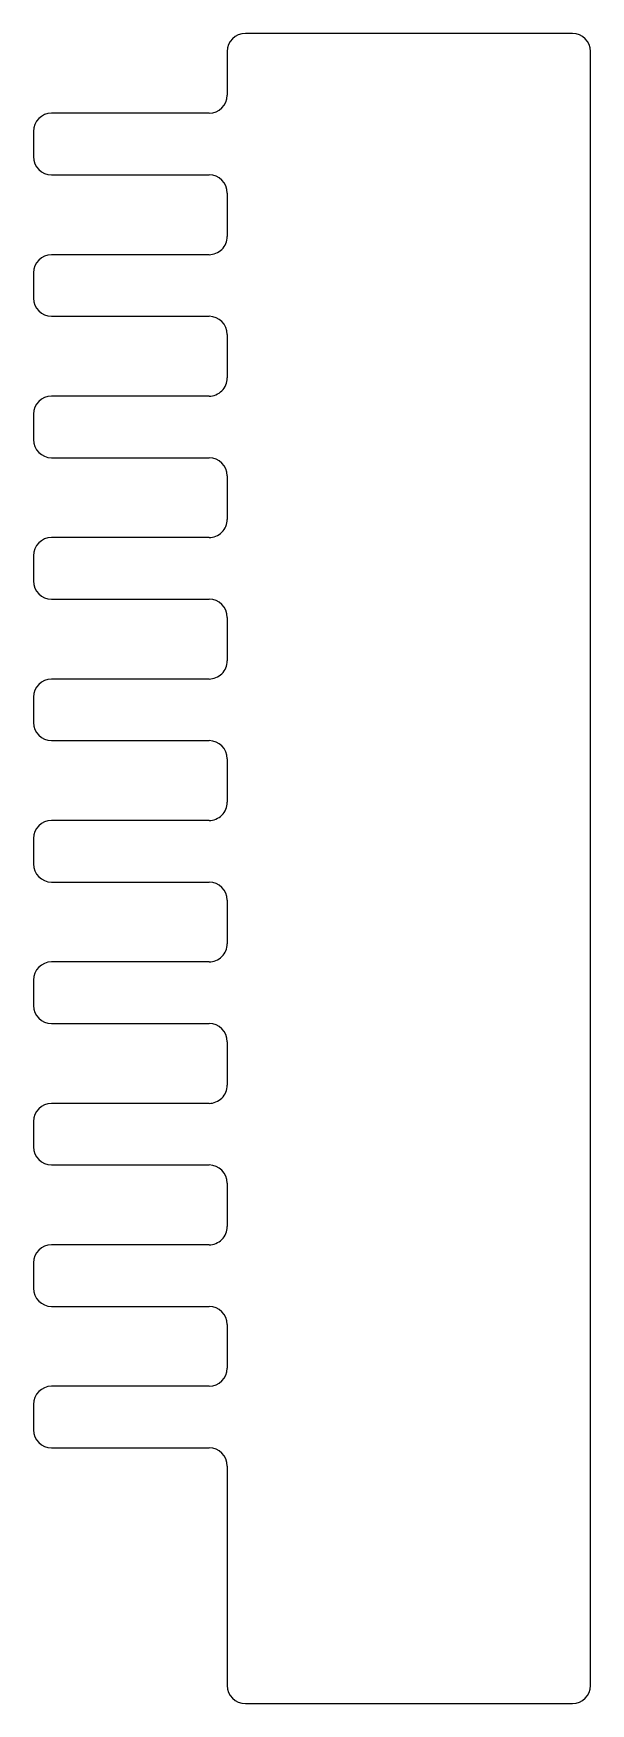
# Model space of a CAD drawing. Header units: millimetres. Extents: x -8 to 15, y -8 to 60.8.
import ezdxf

# ---------------------------------------------------------------- set-up
doc = ezdxf.new("R2010")
doc.units = ezdxf.units.MM

msp = doc.modelspace()

# ---------------------------------------------------------------- linework, layer by layer
at = {"color": 7, "linetype": 'Continuous', "lineweight": 25}
for p, q in [((14.25, 60.84), (0.75, 60.84)), ((0, 60.09), (0, 58.3)), ((15, -7.25), (15, 60.09)), ((-0.75, 57.55), (-7.25, 57.55)), ((-8, 56.8), (-8, 55.76)), ((-7.25, 55.01), (-0.75, 55.01)), ((0, 54.26), (0, 52.47)), ((-0.75, 51.72), (-7.25, 51.72)), ((-8, 50.97), (-8, 49.93)), ((-7.25, 49.18), (-0.75, 49.18)), ((0, 48.43), (0, 46.64)), ((-0.75, 45.89), (-7.25, 45.89)), ((-8, 45.14), (-8, 44.1)), ((-7.25, 43.35), (-0.75, 43.35)), ((0, 42.6), (0, 40.81)), ((-0.75, 40.06), (-7.25, 40.06)), ((-8, 39.31), (-8, 38.27)), ((-7.25, 37.52), (-0.75, 37.52)), ((0, 36.77), (0, 34.98)), ((-0.75, 34.23), (-7.25, 34.23)), ((-8, 33.48), (-8, 32.44)), ((-7.25, 31.69), (-0.75, 31.69)), ((0, 30.94), (0, 29.15)), ((-0.75, 28.4), (-7.25, 28.4)), ((-8, 27.65), (-8, 26.61)), ((-7.25, 25.86), (-0.75, 25.86)), ((0, 25.11), (0, 23.32)), ((-0.75, 22.57), (-7.25, 22.57)), ((-8, 21.82), (-8, 20.78)), ((-7.25, 20.03), (-0.75, 20.03)), ((0, 19.28), (0, 17.49)), ((-0.75, 16.74), (-7.25, 16.74)), ((-8, 15.99), (-8, 14.95)), ((-7.25, 14.2), (-0.75, 14.2)), ((0, 13.45), (0, 11.66)), ((-0.75, 10.91), (-7.25, 10.91)), ((-8, 10.16), (-8, 9.12)), ((-7.25, 8.37), (-0.75, 8.37)), ((0, 7.62), (0, 5.83)), ((-0.75, 5.08), (-7.25, 5.08)), ((-8, 4.33), (-8, 3.29)), ((-7.25, 2.54), (-0.75, 2.54)), ((0, 1.79), (0, -7.25)), ((0.75, -8), (14.25, -8))]:
    msp.add_line(p, q, dxfattribs=at)
for centre, start, end in [((0.75, 60.09), 90, 180), ((14.25, 60.09), 0, 90), ((-0.75, 58.3), 270, 0), ((-7.25, 56.8), 90, 180), ((-7.25, 55.76), 180, 270), ((-0.75, 54.26), 0, 90), ((-0.75, 52.47), 270, 0.00001), ((-7.25, 50.97), 90, 180), ((-7.25, 49.93), 180, 270), ((-0.75, 48.43), 0, 90), ((-0.75, 46.64), 270, 0.00001), ((-7.25, 45.14), 90, 180), ((-7.25, 44.1), 180, 270), ((-0.75, 42.6), 0, 90), ((-0.75, 40.81), 270, 0.00001), ((-7.25, 39.31), 90, 180), ((-7.25, 38.27), 180, 270), ((-0.75, 36.77), 0, 90), ((-0.75, 34.98), 270, 0.00001), ((-7.25, 33.48), 90, 180), ((-7.25, 32.44), 180, 270), ((-0.75, 30.94), 0, 90), ((-0.75, 29.15), 270, 0.00001), ((-7.25, 27.65), 90, 180), ((-7.25, 26.61), 180, 270), ((-0.75, 25.11), 0, 90), ((-0.75, 23.32), 270, 0.00001), ((-7.25, 21.82), 90, 180), ((-7.25, 20.78), 180, 270), ((-0.75, 19.28), 0, 90), ((-0.75, 17.49), 270, 0.00001), ((-7.25, 15.99), 90, 180), ((-7.25, 14.95), 180, 270), ((-0.75, 13.45), 0, 90), ((-0.75, 11.66), 270, 0.00001), ((-7.25, 10.16), 90, 180), ((-7.25, 9.12), 180, 270), ((-0.75, 7.62), 0, 90), ((-0.75, 5.83), 270, 0), ((-7.25, 4.33), 90, 180), ((-7.25, 3.29), 180, 270), ((-0.75, 1.79), 0, 90), ((0.75, -7.25), 180, 270), ((14.25, -7.25), 270, 0)]:
    msp.add_arc(centre, 0.75, start, end, dxfattribs=at)

doc.saveas('drawing.dxf')
